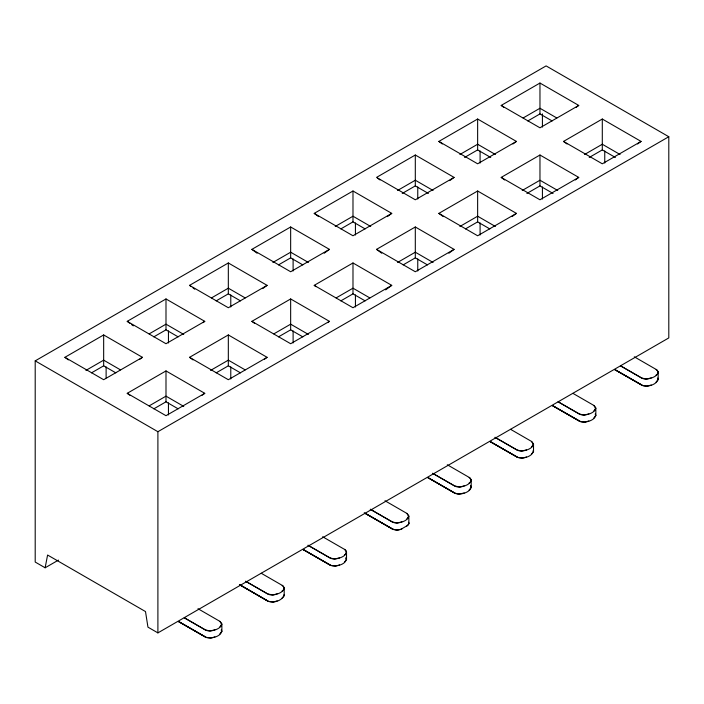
<?xml version="1.0" encoding="UTF-8"?>
<svg xmlns="http://www.w3.org/2000/svg" width="704" height="704" viewBox="0 0 704 704"><rect width="100%" height="100%" fill="white"/><g stroke="black" fill="none" stroke-linecap="round" stroke-linejoin="round"><path stroke-width="1.06" d="M221.294 629.754C223.458 636.284 209.607 639.786 205.137 636.926L178.508 621.509L206.149 637.322L210.91 638.062L214.905 636.9M282.093 598.048L283.897 596.376L284.143 594.748C282.726 600.829 272.782 603.68 267.458 600.943L239.439 584.496M345.954 557.788C348.119 564.318 334.259 567.82 329.789 564.951L303.169 549.542L330.81 565.356L335.57 566.086L339.557 564.925M464.218 492.958L458.85 494.146L454.45 492.985L427.83 477.567L454.546 492.932C459.061 496.162 472.947 491.911 470.615 485.813M533.271 450.331C533.658 456.588 521.62 459.826 516.877 456.94L490.16 441.584L517.792 457.398L522.553 458.137L526.548 456.966M588.834 420.957L584.927 422.145L580.642 421.608L552.482 405.601L579.207 420.957C583.73 424.186 597.599 419.962 595.276 413.846M651.209 385L647.258 386.162L642.972 385.625L614.812 369.609L641.538 384.974C646.483 387.983 658.231 384.551 657.932 378.356M197.982 608.714L219.859 621.342C226.714 627.493 209.906 633.424 205.225 629.79L184.237 617.751L205.137 629.842L210.038 631.013L214.905 629.816M261.263 573.276L282.19 585.358C284.768 586.529 284.671 589.934 282.093 590.973M322.643 536.747L344.511 549.366C347.098 550.546 347.002 553.951 344.423 554.981M384.974 500.755L406.842 513.383C413.706 519.534 396.898 525.466 392.216 521.831L370.269 509.247L392.119 521.884L397.03 523.063L401.887 521.858M447.304 464.772L469.172 477.4C471.75 478.57 471.662 481.976 469.075 483.014M510.585 429.334L531.502 441.417C538.366 447.568 521.55 453.499 516.877 449.856L494.93 437.281L516.78 449.918L521.682 451.088L526.548 449.882M572.915 393.351L593.833 405.425C600.697 411.576 583.88 417.516 579.207 413.873L558.21 401.843M634.295 356.814L656.163 369.442C658.742 370.612 658.645 374.026 656.066 375.056M45.135 567.785L47.59 555.034L145.499 611.565L147.954 627.15L157.898 632.887L668.8 337.92L668.8 136.734L546.102 65.903L35.2 360.87L35.2 562.047L45.135 567.785L58.458 560.102M221.866 623.885L221.866 631.55L219.762 634.04M346.526 551.91L346.526 559.583L344.423 562.065M408.857 515.926L408.857 523.591L407.88 525.254L400.673 529.47L396.299 530.112L392.216 528.915L364.25 512.697M471.187 479.943L471.187 487.608L469.075 490.098M533.518 443.951L533.518 451.625L531.406 454.106M595.839 407.968L595.839 415.642L593.736 418.123M658.17 371.985L658.17 379.65L656.066 382.14M219.806 626.982L221.892 624.175L219.859 621.342M406.798 519.024L408.874 516.217L406.842 513.383M406.798 526.108L408.69 524.146L408.619 522.298M531.458 447.058L533.535 444.242L531.502 441.417M593.789 411.066L595.866 408.258L593.833 405.425M139.823 359.26L142.437 357.324L103.664 334.946L64.891 357.324L68.376 359.902M203.025 322.626L204.767 321.341L165.994 298.954L127.222 321.341L129.835 323.277M262.742 288.578L267.098 285.358L228.325 262.97L189.552 285.358L191.294 286.642M324.201 253.238L329.428 249.366L290.655 226.987L251.882 249.366L257.101 253.238M387.402 216.603L391.75 213.382L352.986 191.004L314.213 213.382L318.56 216.603M449.733 180.62L454.08 177.399L415.307 155.012L376.543 177.399L415.307 199.786L454.08 177.399M512.934 143.986L516.41 141.416L477.638 119.029L438.865 141.416L442.35 143.986M576.127 107.36L578.741 105.424L539.968 83.046L501.195 105.424L503.809 107.36M202.154 395.243L204.767 393.316L165.994 370.929L127.222 393.316L129.835 395.243M264.484 359.26L267.098 357.324L228.325 334.946L189.552 357.324L193.028 359.902M327.686 322.626L329.428 321.341L290.655 298.954L251.882 321.341L254.487 323.277M385.66 289.863L391.75 285.358L352.986 262.97L314.213 285.358L315.946 286.642M448.862 253.238L454.08 249.366L415.307 226.987L376.543 249.366L381.762 253.238M512.063 216.603L516.41 213.382L477.638 191.004L438.865 213.382L443.221 216.603M575.265 179.978L578.741 177.399L539.968 155.012L501.195 177.399L504.68 179.978M637.586 143.986L641.071 141.416L602.298 119.029L563.526 141.416L567.01 143.986M392.216 528.915L365.499 513.55L393.65 529.566L397.936 530.103L401.887 528.942M516.877 456.94L490.16 441.584M579.11 421.01L552.482 405.601M641.538 384.974L614.812 369.609M85.906 370.418L103.664 360.158L120.49 369.873M149.169 333.89L165.994 324.174L183.753 334.426M211.499 297.906L228.325 288.191L245.15 297.906M272.888 262.46L290.655 252.208L308.414 262.46M335.218 226.477L352.986 216.216L370.744 226.477M397.549 190.485L415.307 180.233L433.074 190.485M459.879 154.502L477.638 144.25L495.405 154.502M523.142 117.973L539.968 108.258L556.794 117.973M91.511 372.847L103.664 365.825L115.817 372.847M153.842 336.855L165.994 329.842L178.147 336.855M216.172 300.872L228.325 293.858L240.478 300.872M278.502 264.889L290.655 257.866L302.808 264.889M340.833 228.906L352.986 221.883L365.138 228.906M402.222 193.459L415.307 185.9L428.402 193.459M464.552 157.467L477.638 149.917L490.732 157.467M527.815 120.947L539.968 113.925L552.121 120.947M142.437 357.324L103.664 379.711L64.891 357.324M204.767 321.341L165.994 343.728L127.222 321.341M267.098 285.358L228.325 307.736L189.552 285.358M329.428 249.366L290.655 271.753L251.882 249.366M391.75 213.382L352.986 235.77L314.213 213.382M516.41 141.416L477.638 163.794L438.865 141.416M578.741 105.424L539.968 127.811L501.195 105.424M149.169 405.865L165.994 396.15L183.753 406.402M210.558 370.418L228.325 360.158L245.15 369.873M273.83 333.89L290.655 324.174L308.414 334.426M336.151 297.906L352.986 288.191L369.811 297.906M397.549 262.46L415.307 252.208L433.074 262.46M459.879 226.477L477.638 216.216L495.405 226.477M522.21 190.485L539.968 180.233L557.735 190.485M584.54 154.502L602.298 144.25L620.057 154.502M153.842 408.83L165.994 401.817L178.147 408.83M216.172 372.847L228.325 365.825L240.478 372.847M278.502 336.855L290.655 329.842L302.808 336.855M340.833 300.872L352.986 293.858L365.138 300.872M403.154 264.889L415.307 257.866L427.46 264.889M465.485 228.906L477.638 221.883L489.79 228.906M526.882 193.459L539.968 185.9L553.054 193.459M589.213 157.467L602.298 149.917L615.384 157.467M204.767 393.316L165.994 415.694L127.222 393.316M267.098 357.324L228.325 379.711L189.552 357.324M329.428 321.341L290.655 343.728L251.882 321.341M391.75 285.358L352.986 307.736L314.213 285.358M454.08 249.366L415.307 271.753L376.543 249.366M516.41 213.382L477.638 235.77L438.865 213.382M578.741 177.399L539.968 199.786L501.195 177.399M641.071 141.416L602.298 163.794L563.526 141.416M35.2 360.87L157.898 431.71L668.8 136.734M277.182 593.798L272.879 595.021L267.458 593.859L245.59 581.231L267.555 593.798C272.316 597.582 289.397 591.228 282.19 585.358M464.174 485.848L459.87 487.062L454.45 485.901L432.582 473.273L454.546 485.848C459.298 489.623 476.388 483.27 469.172 477.4M656.163 369.442C663.441 375.329 646.158 381.612 641.538 377.89L620.541 365.851L641.441 377.942L646.342 379.113L651.209 377.916M344.511 549.366C351.798 555.254 334.506 561.537 329.886 557.814L307.938 545.23L329.789 557.867L334.699 559.046L339.557 557.841M277.182 600.882L273.284 602.07L268.479 601.339L239.598 584.672M588.878 413.899L584.012 415.105L579.11 413.926L558.193 401.852M427.83 477.567L454.546 492.932M303.169 549.542L329.886 564.898M240.838 585.526L267.555 600.882M178.508 621.509L205.225 636.874M377.406 178.042L380.019 179.978M193.028 287.927L194.77 289.221M131.569 324.562L133.311 325.846M657.738 378.039L658.17 379.65M595.408 414.022L595.839 415.642M470.747 485.989L471.187 487.608M346.086 557.964L346.526 559.583M221.434 629.93L221.866 631.55M533.465 450.806L533.518 451.625M408.804 522.773L408.857 523.591M604.754 150.973L604.754 163.046M602.298 119.029L602.298 149.917M542.423 113.89L542.423 127.063M542.423 186.956L542.423 199.03M539.968 83.046L539.968 113.925M539.968 155.012L539.968 185.9M480.093 150.973L480.093 163.046M480.093 222.939L480.093 235.013M477.638 119.029L477.638 149.917M477.638 191.004L477.638 221.883M417.762 186.956L417.762 199.03M417.762 258.931L417.762 271.005M415.307 155.012L415.307 185.9M415.307 226.987L415.307 257.866M355.432 222.939L355.432 235.013M355.432 294.914L355.432 306.988M352.986 191.004L352.986 221.883M352.986 262.97L352.986 293.858M293.11 258.931L293.11 271.005M293.11 330.898L293.11 342.971M290.655 226.987L290.655 257.866M290.655 298.954L290.655 329.842M284.196 587.893L284.196 595.566M230.78 294.914L230.78 306.988M230.78 366.881L230.78 378.954M228.325 262.97L228.325 293.858M228.325 334.946L228.325 365.825M168.45 330.898L168.45 342.971M168.45 402.873L168.45 414.946M165.994 298.954L165.994 329.842M165.994 370.929L165.994 401.817M157.898 431.71L157.898 632.887M106.119 366.881L106.119 377.863M103.664 334.946L103.664 365.825"/></g></svg>
